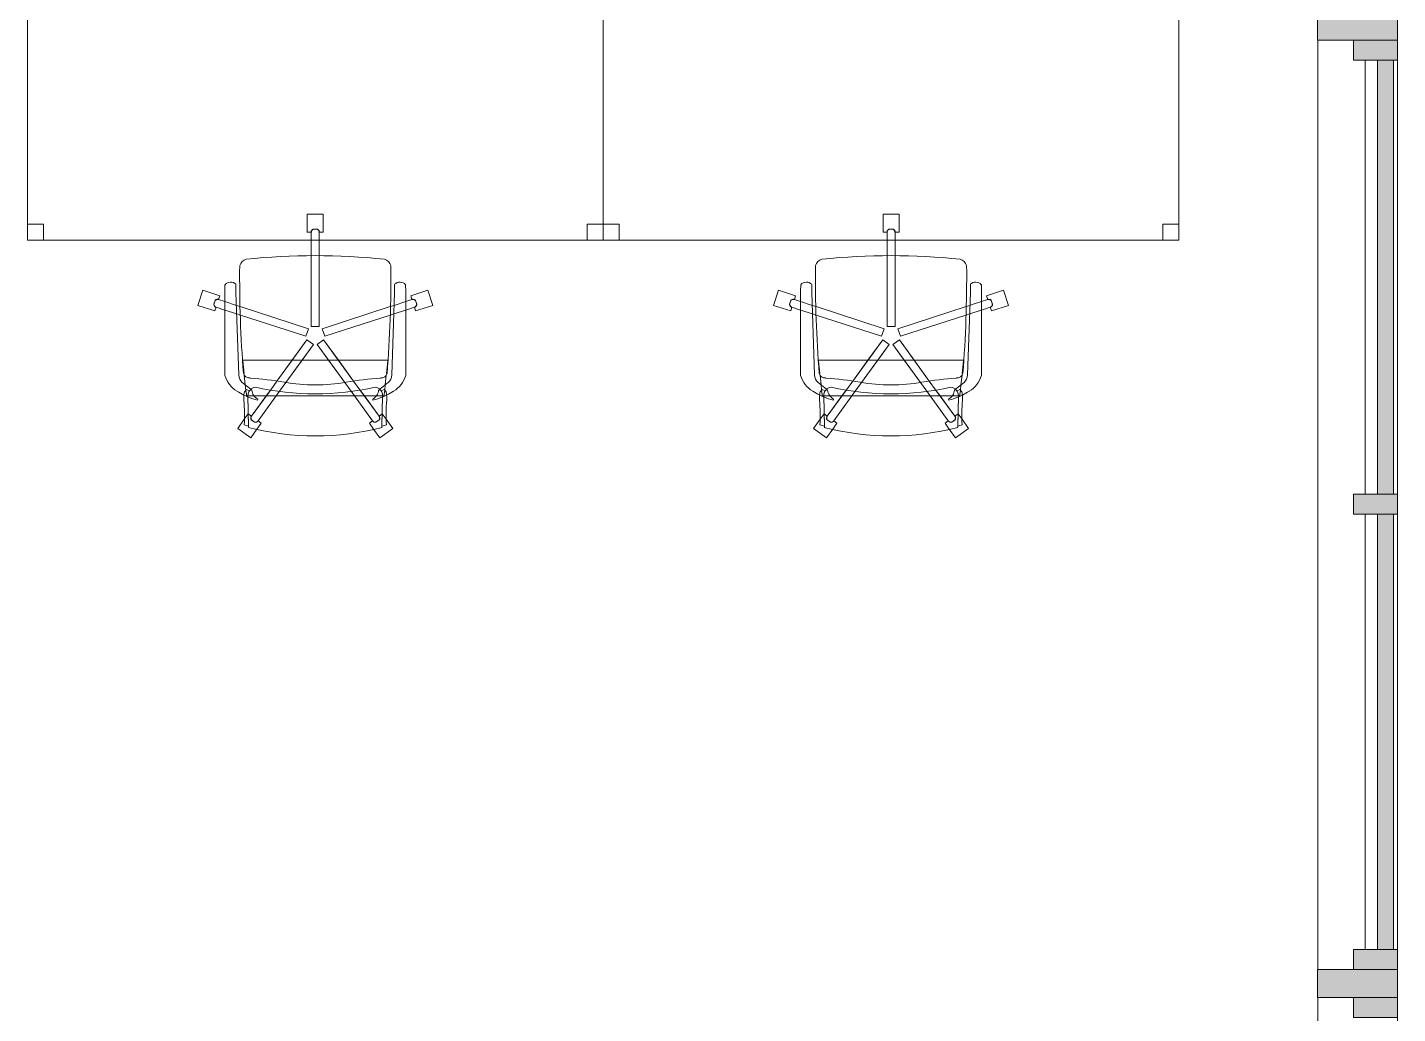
# Model space of a CAD drawing. Header units: inches. Extents: x 385 to 2249, y -1773 to -36.
# Drawn here: x 2018.1 to 2189.4, y -1050.6 to -927.3 of the extents above; entities that cross this region are included whole.
import ezdxf

# ---------------------------------------------------------------- set-up
doc = ezdxf.new("R2010")
doc.units = ezdxf.units.IN
doc.header["$MEASUREMENT"] = 0
for name, color, linetype, lineweight in [('A-DETL-THIN', 151, 'Continuous', 9), ('A-GLAZ-CURT', 52, 'Continuous', 13), ('A-GLAZ-CWMG', 51, 'Continuous', 13), ('A-WALL', 113, 'Continuous', 13), ('A-WALL-PATT', 111, 'Continuous', 13), ('I-FURN', 30, 'Continuous', 9)]:
    doc.layers.add(name, color=color, linetype=linetype, lineweight=lineweight)

# ---------------------------------------------------------------- blocks, each defined once
blk = doc.blocks.new('Rectangular Mullion - 2_5_ x 5_ rectangular-5103979-Level 6 POWER _ SIGNAL')
at = {"layer": 'A-GLAZ-CWMG', "lineweight": 9}
blk.add_hatch(color=7, dxfattribs=at).paths.add_polyline_path([(-2.5, 2.75), (-2.5, -2.75), (0, -2.75), (0, 2.75)], flags=0)
at = {"layer": 'A-GLAZ-CWMG', "color": 8, "lineweight": 20}
for p, q in [((0, 2.75), (-2.5, 2.75)), ((-2.5, 2.75), (-2.5, -2.75)), ((0, -2.75), (0, 2.75)), ((-2.5, -2.75), (0, -2.75))]:
    blk.add_line(p, q, dxfattribs=at)
blk = doc.blocks.new('System Panel - Glazed 2-5376064-Level 6 POWER _ SIGNAL')
at = {"layer": 'A-GLAZ-CURT', "lineweight": 9}
blk.add_hatch(color=7, dxfattribs=at).paths.add_polyline_path([(27.23, 2.25), (-27.23, 2.25), (-27.23, 0.25), (27.23, 0.25), (27.23, 2.14)], flags=0)
at = {"layer": 'A-GLAZ-CURT', "color": 8, "lineweight": 20}
for p, q in [((27.23, 2.25), (-27.23, 2.25)), ((-27.23, 2.25), (-27.23, 0.25)), ((27.23, 0.25), (27.23, 2.25)), ((-27.23, 0.25), (27.23, 0.25))]:
    blk.add_line(p, q, dxfattribs=at)
blk = doc.blocks.new('Rectangular Mullion - 2_5_ x 5_ rectangular-5103978-Level 6 POWER _ SIGNAL')
at = {"layer": 'A-GLAZ-CWMG', "lineweight": 9}
blk.add_hatch(color=7, dxfattribs=at).paths.add_polyline_path([(0, -2.75), (-2.5, -2.75), (-2.5, 2.75), (0, 2.75), (0, -2.25)], flags=0)
at = {"layer": 'A-GLAZ-CWMG', "color": 8, "lineweight": 20}
for p, q in [((-2.5, 2.75), (0, 2.75)), ((-2.5, -2.75), (-2.5, 2.75)), ((0, 2.75), (0, -2.75)), ((0, -2.75), (-2.5, -2.75))]:
    blk.add_line(p, q, dxfattribs=at)
blk = doc.blocks.new('System Panel - Glazed 2-5376243-Level 6 POWER _ SIGNAL')
at = {"layer": 'A-GLAZ-CURT', "lineweight": 9}
blk.add_hatch(color=7, dxfattribs=at).paths.add_polyline_path([(27.13, 0.25), (27.13, 2.25), (-27.13, 2.25), (-27.13, 0.25), (-18.14, 0.25)], flags=0)
at = {"layer": 'A-GLAZ-CURT', "color": 8, "lineweight": 20}
for p, q in [((27.13, 2.25), (-27.13, 2.25)), ((-27.13, 2.25), (-27.13, 0.25)), ((27.13, 0.25), (27.13, 2.25)), ((-27.13, 0.25), (27.13, 0.25))]:
    blk.add_line(p, q, dxfattribs=at)
blk = doc.blocks.new('Walls 76 - Walls 3-5131673-Level 6 POWER _ SIGNAL')
at = {"layer": 'A-WALL', "lineweight": 9}
for p, q in [((53.56, -1141.36), (53.56, -1257.57)), ((59.48, -1198.11), (59.48, -1143.86)), ((59.48, -1255.07), (59.48, -1200.61)), ((53.56, -1261.06), (53.56, -1361.88))]:
    blk.add_line(p, q, dxfattribs=at)
blk = doc.blocks.new('Rectangular Mullion - 2_5_ x 5_ rectangular-5376063-Level 6 POWER _ SIGNAL')
at = {"layer": 'A-GLAZ-CWMG', "lineweight": 9}
blk.add_line((2189.44, -988.14), (2189.44, -1042.6), dxfattribs=at)
blk = doc.blocks.new('Rectangular Mullion - 2_5_ x 5_ rectangular-5376242-Level 6 POWER _ SIGNAL')
at = {"layer": 'A-GLAZ-CWMG', "lineweight": 9}
blk.add_line((2189.44, -931.39), (2189.44, -985.64), dxfattribs=at)
blk = doc.blocks.new('Rectangular Table - Rectangular Table-5809076-Level 6 POWER _ SIGNAL')
at = {"layer": 'I-FURN'}
for p, q in [((-34, 18.13), (-36, 18.13)), ((-36, 18.13), (-36, 16.13)), ((-36, 16.13), (-36, 18.13)), ((-36, 18.13), (-34, 18.13)), ((36, 18.13), (-36, 18.13)), ((-36, 18.13), (-36, -18.13)), ((-36, -18.13), (-36, 18.13)), ((-36, 18.13), (36, 18.13)), ((-34, 16.13), (-34, 18.13)), ((-34, 18.13), (-34, 16.13)), ((34, 18.13), (34, 16.13)), ((36, 18.13), (34, 18.13)), ((34, 18.13), (36, 18.13)), ((34, 16.13), (34, 18.13)), ((36, 16.13), (36, 18.13)), ((36, 18.13), (36, 16.13)), ((36, -18.13), (36, 18.13)), ((36, 18.13), (36, -18.13)), ((-36, 16.13), (-34, 16.13)), ((-34, 16.13), (-36, 16.13)), ((34, 16.13), (36, 16.13)), ((36, 16.13), (34, 16.13)), ((-34, -16.13), (-36, -16.13)), ((-36, -16.13), (-36, -18.13)), ((-36, -18.13), (-36, -16.13)), ((-36, -16.13), (-34, -16.13)), ((-34, -18.13), (-34, -16.13)), ((-34, -16.13), (-34, -18.13)), ((36, -16.13), (34, -16.13)), ((34, -16.13), (34, -18.13)), ((34, -18.13), (34, -16.13)), ((34, -16.13), (36, -16.13)), ((36, -18.13), (36, -16.13)), ((36, -16.13), (36, -18.13)), ((-36, -18.13), (-34, -18.13)), ((-34, -18.13), (-36, -18.13)), ((-36, -18.13), (36, -18.13)), ((36, -18.13), (-36, -18.13)), ((34, -18.13), (36, -18.13)), ((36, -18.13), (34, -18.13))]:
    blk.add_line(p, q, dxfattribs=at)
blk = doc.blocks.new('F-Haworth_Chair_X99-Seminar - X99 Advanced Seminar Chair-V65-Level 6 POWER _ SIGNAL')
at = {"layer": 'I-FURN'}
for p, q in [((-8.08, 12.82), (-9.7, 11.65)), ((-8.08, 12.82), (-9.7, 11.65)), ((-7.29, 11.74), (-8.08, 12.82)), ((-7.29, 11.74), (-8.08, 12.82)), ((8.08, 12.82), (7.29, 11.74)), ((8.08, 12.82), (7.29, 11.74)), ((9.7, 11.65), (8.08, 12.82)), ((9.7, 11.65), (8.08, 12.82)), ((-9.7, 11.65), (-8.88, 10.52)), ((-9.7, 11.65), (-8.88, 10.52)), ((-8.88, 10.52), (-8.38, 9.83)), ((-8.88, 10.52), (-8.38, 9.83)), ((-8.34, 11.52), (-8.42, 7.57)), ((-8.42, 7.57), (-8.34, 11.37)), ((-8, 10.58), (-7.59, 10.88)), ((-8, 10.58), (-7.59, 10.88)), ((-7.59, 10.87), (-7.99, 10.57)), ((-7.59, 10.87), (-7.99, 10.57)), ((-6.76, 11), (-7.29, 11.74)), ((-6.76, 11), (-7.29, 11.74)), ((-4.9, 7.6), (-7.16, 10.71)), ((-4.47, 7.01), (-7.16, 10.71)), ((-7.15, 10.72), (-6.76, 11)), ((-7.15, 10.72), (-6.76, 11)), ((7.16, 10.71), (4.47, 7.01)), ((7.16, 10.71), (4.9, 7.6)), ((7.29, 11.74), (6.76, 11)), ((7.29, 11.74), (6.76, 11)), ((6.76, 11), (7.15, 10.72)), ((6.76, 11), (7.15, 10.72)), ((7.59, 10.88), (8, 10.58)), ((7.59, 10.88), (8, 10.58)), ((7.99, 10.57), (7.59, 10.87)), ((7.99, 10.57), (7.59, 10.87)), ((8.42, 7.57), (8.34, 11.52)), ((8.34, 11.37), (8.42, 7.57)), ((8.38, 9.83), (8.88, 10.52)), ((8.38, 9.83), (8.88, 10.52)), ((8.88, 10.52), (9.7, 11.65)), ((8.88, 10.52), (9.7, 11.65)), ((-8.38, 9.83), (-7.99, 10.11)), ((-8.38, 9.83), (-7.99, 10.11)), ((-7.97, 10.12), (-6.14, 7.6)), ((-7.97, 10.12), (-5.57, 6.82)), ((5.57, 6.82), (7.97, 10.12)), ((6.14, 7.6), (7.97, 10.12)), ((7.99, 10.11), (8.38, 9.83)), ((7.99, 10.11), (8.38, 9.83)), ((-8.68, 6.87), (-8.75, 6.22)), ((-8.62, 7.42), (-8.68, 6.87)), ((-8.6, 7.6), (-8.62, 7.43)), ((-8.61, 6.81), (-8.23, 6.95)), ((-8.49, 7.6), (-8.56, 7.6)), ((-7.65, 7.6), (-8.4, 7.6)), ((-8.03, 6.81), (-7.95, 6.87)), ((-6.14, 7.6), (-7.65, 7.6)), ((-7.18, 7.99), (-7.21, 8.13)), ((-4.9, 7.6), (-6.14, 7.6)), ((-6.14, 7.6), (-5.57, 6.82)), ((4.9, 7.6), (-4.9, 7.6)), ((-4.47, 7.01), (-4.9, 7.6)), ((-3.68, 5.91), (-4.47, 7.01)), ((-3.68, 5.91), (-4.47, 7.01)), ((4.47, 7.01), (3.68, 5.91)), ((4.47, 7.01), (3.68, 5.91)), ((4.9, 7.6), (4.47, 7.01)), ((6.14, 7.6), (4.9, 7.6)), ((5.57, 6.82), (6.14, 7.6)), ((7.65, 7.6), (6.14, 7.6)), ((7.21, 8.13), (7.18, 7.99)), ((8.07, 7.6), (7.65, 7.6)), ((7.95, 6.87), (8.03, 6.81)), ((8.4, 7.6), (8.09, 7.6)), ((8.23, 6.95), (8.61, 6.81)), ((8.56, 7.6), (8.49, 7.6)), ((8.62, 7.43), (8.6, 7.6)), ((8.68, 6.87), (8.62, 7.42)), ((8.75, 6.22), (8.68, 6.87)), ((-9.13, 5.92), (-8.07, 6.77)), ((-8.75, 6.22), (-8.88, 4.99)), ((-5.57, 6.82), (-4.79, 5.75)), ((-5.57, 6.82), (-4.79, 5.75)), ((-4.79, 5.75), (-2.89, 3.12)), ((-4.79, 5.75), (-1.04, 0.58)), ((-1.65, 3.12), (-3.68, 5.91)), ((-0.23, 1.17), (-3.68, 5.91)), ((3.68, 5.91), (0.23, 1.17)), ((1.04, 0.58), (4.79, 5.75)), ((3.68, 5.91), (1.65, 3.12)), ((2.89, 3.12), (4.79, 5.75)), ((4.79, 5.75), (5.57, 6.82)), ((4.79, 5.75), (5.57, 6.82)), ((8.07, 6.77), (9.13, 5.92)), ((8.88, 4.99), (8.75, 6.22)), ((-11.32, 5.06), (-11.32, -5.48)), ((-9.92, -5.36), (-9.57, 4.97)), ((-8.9, 4.8), (-9.07, 3.2)), ((-8.88, 4.99), (-8.89, 4.91)), ((8.89, 4.91), (8.88, 4.99)), ((9.07, 3.2), (8.9, 4.8)), ((9.57, 4.97), (9.92, -5.36)), ((11.32, -5.48), (11.32, 5.06)), ((-9.07, 3.2), (-9.07, 3.12)), ((-9.07, 3.12), (-2.89, 3.12)), ((-2.89, 3.12), (-1.65, 3.12)), ((-2.89, 3.12), (-1.04, 0.58)), ((-1.65, 3.12), (1.65, 3.12)), ((-0.23, 1.17), (-1.65, 3.12)), ((1.65, 3.12), (0.23, 1.17)), ((1.04, 0.58), (2.89, 3.12)), ((1.65, 3.12), (2.89, 3.12)), ((2.89, 3.12), (9.07, 3.12)), ((9.07, 3.12), (9.07, 3.2)), ((-1.18, 0.14), (-9.37, -2.52)), ((-1.18, 0.14), (-9.37, -2.52)), ((-0.87, -0.81), (-1.18, 0.14)), ((-0.87, -0.81), (-1.18, 0.14)), ((-1.04, 0.58), (-0.23, 1.17)), ((-1.04, 0.58), (-0.23, 1.17)), ((0.23, 1.17), (1.04, 0.58)), ((0.23, 1.17), (1.04, 0.58)), ((1.18, 0.14), (0.87, -0.81)), ((1.18, 0.14), (0.87, -0.81)), ((9.37, -2.52), (1.18, 0.14)), ((9.37, -2.52), (1.18, 0.14)), ((-9.38, -3.57), (-0.87, -0.81)), ((-9.38, -3.57), (-0.87, -0.81)), ((-0.5, -1.08), (-0.5, -9.91)), ((0.5, -1.08), (-0.5, -1.08)), ((-0.5, -1.08), (-0.5, -9.91)), ((0.5, -1.08), (-0.5, -1.08)), ((0.5, -9.91), (0.5, -1.08)), ((0.5, -9.91), (0.5, -1.08)), ((0.87, -0.81), (9.38, -3.57)), ((0.87, -0.81), (9.38, -3.57)), ((-12.55, -3.03), (-14.69, -3.72)), ((-12.55, -3.03), (-14.69, -3.72)), ((-12.4, -3.49), (-12.55, -3.03)), ((-12.4, -3.49), (-12.55, -3.03)), ((-11.32, -3.15), (-12.4, -3.5)), ((-11.32, -3.15), (-12.4, -3.5)), ((-9.83, -2.67), (-11.32, -3.15)), ((-9.83, -2.67), (-11.32, -3.15)), ((-9.37, -2.52), (-9.83, -2.67)), ((-9.37, -2.52), (-9.83, -2.67)), ((9.83, -2.67), (9.37, -2.52)), ((9.83, -2.67), (9.37, -2.52)), ((11.32, -3.15), (9.83, -2.67)), ((11.32, -3.15), (9.83, -2.67)), ((12.4, -3.5), (11.32, -3.15)), ((12.4, -3.5), (11.32, -3.15)), ((12.55, -3.03), (12.4, -3.49)), ((12.55, -3.03), (12.4, -3.49)), ((14.69, -3.72), (12.55, -3.03)), ((14.69, -3.72), (12.55, -3.03)), ((-14.69, -3.72), (-14.08, -5.62)), ((-14.69, -3.72), (-14.08, -5.62)), ((-14.08, -5.62), (-11.94, -4.93)), ((-14.08, -5.62), (-11.94, -4.93)), ((-12.53, -4.34), (-12.69, -3.85)), ((-12.53, -4.34), (-12.69, -3.85)), ((-12.68, -3.86), (-12.52, -4.33)), ((-12.68, -3.86), (-12.52, -4.33)), ((-12.09, -4.45), (-11.32, -4.21)), ((-12.09, -4.45), (-11.32, -4.21)), ((-11.94, -4.93), (-12.09, -4.47)), ((-11.94, -4.93), (-12.09, -4.47)), ((-11.32, -4.21), (-9.86, -3.73)), ((-11.32, -4.21), (-9.86, -3.73)), ((-9.86, -3.73), (-9.38, -3.57)), ((-9.86, -3.73), (-9.38, -3.57)), ((9.38, -3.57), (9.86, -3.73)), ((9.38, -3.57), (9.86, -3.73)), ((9.86, -3.73), (11.32, -4.21)), ((9.86, -3.73), (11.32, -4.21)), ((11.32, -4.21), (12.09, -4.45)), ((11.32, -4.21), (12.09, -4.45)), ((12.09, -4.47), (11.94, -4.93)), ((12.09, -4.47), (11.94, -4.93)), ((11.94, -4.93), (14.08, -5.62)), ((11.94, -4.93), (14.08, -5.62)), ((12.52, -4.33), (12.68, -3.86)), ((12.52, -4.33), (12.68, -3.86)), ((12.69, -3.85), (12.53, -4.34)), ((12.69, -3.85), (12.53, -4.34)), ((14.08, -5.62), (14.69, -3.72)), ((14.08, -5.62), (14.69, -3.72)), ((-11.32, -5.48), (-11.3, -6.32)), ((-9.92, -6.36), (-9.92, -5.36)), ((9.92, -5.36), (9.92, -6.36)), ((11.3, -6.32), (11.32, -5.48)), ((-0.5, -9.91), (-0.5, -11.87)), ((-0.5, -9.91), (-0.5, -11.87)), ((0.5, -11.87), (0.5, -9.91)), ((0.5, -11.87), (0.5, -9.91)), ((-0.5, -11.87), (-0.5, -12.88)), ((-0.5, -11.87), (-0.5, -12.88)), ((0.5, -12.88), (0.5, -11.87)), ((0.5, -12.88), (0.5, -11.87)), ((-0.52, -12.88), (-1, -12.88)), ((-1, -12.88), (-1, -15.13)), ((-0.52, -12.88), (-1, -12.88)), ((-1, -12.88), (-1, -15.13)), ((0.26, -13.26), (-0.26, -13.26)), ((0.26, -13.26), (-0.26, -13.26)), ((-0.25, -13.25), (0.25, -13.25)), ((-0.25, -13.25), (0.25, -13.25)), ((1, -12.88), (0.52, -12.88)), ((1, -12.88), (0.52, -12.88)), ((1, -15.13), (1, -12.88)), ((1, -15.13), (1, -12.88)), ((-1, -15.13), (1, -15.13)), ((-1, -15.13), (1, -15.13))]:
    blk.add_line(p, q, dxfattribs=at)
for centre, radius, start, end in [((0, -20.29), 32.89, 75.3075, 104.696), ((-36.06, 10.03), 27.2, 355.9857, 2.5118), ((0, -20.73), 33.17, 104.5766, 105.5522), ((-7.66, 10.36), 0.407, 147.1651, 216.8349), ((-7.66, 10.36), 0.407, 147.1651, 216.8349), ((-7.64, 10.36), 0.406, 148.6199, 216), ((-7.64, 10.36), 0.406, 162.0959, 175.5719), ((-7.64, 10.36), 0.406, 175.5719, 189.0479), ((-7.64, 10.36), 0.406, 189.0479, 202.524), ((-7.64, 10.36), 0.406, 148.6199, 162.0959), ((-7.48, 10.49), 0.407, 35.1651, 104.8349), ((-7.48, 10.49), 0.407, 63.033, 104.8349), ((-7.49, 10.47), 0.406, 36, 103.3801), ((-7.49, 10.47), 0.406, 36, 103.3801), ((-7.48, 10.49), 0.407, 35.1651, 63.033), ((7.48, 10.49), 0.407, 75.1651, 144.8349), ((7.48, 10.49), 0.407, 130.9009, 144.8349), ((7.49, 10.47), 0.406, 117.0479, 144), ((7.49, 10.47), 0.406, 130.524, 144), ((7.48, 10.49), 0.407, 116.967, 130.9009), ((7.49, 10.47), 0.406, 103.5719, 130.524), ((7.48, 10.49), 0.407, 103.033, 116.967), ((7.49, 10.47), 0.406, 76.6199, 117.0479), ((7.48, 10.49), 0.407, 89.0991, 103.033), ((7.49, 10.47), 0.406, 90.0959, 103.5719), ((7.48, 10.49), 0.407, 75.1651, 89.0991), ((7.49, 10.47), 0.406, 76.6199, 90.0959), ((7.64, 10.36), 0.406, 324, 31.3801), ((7.64, 10.36), 0.406, 324, 350.9521), ((7.66, 10.36), 0.407, 323.1651, 32.8349), ((7.64, 10.36), 0.406, 17.9041, 31.3801), ((7.66, 10.36), 0.407, 351.033, 32.8349), ((7.64, 10.36), 0.406, 4.4281, 17.9041), ((7.64, 10.36), 0.406, 350.9521, 4.4281), ((7.66, 10.36), 0.407, 337.0991, 351.033), ((0, -20.73), 33.17, 74.4478, 75.4234), ((36.06, 10.03), 27.2, 177.4882, 184.0143), ((-7.64, 10.36), 0.406, 202.524, 216), ((7.66, 10.36), 0.407, 323.1651, 337.0991), ((-7.87, 3.92), 3.63, 121.9522, 161.8211), ((-4.71, -1.15), 9.61, 116.0036, 121.9522), ((-5.2, 7.86), 3.74, 175.9857, 189.9064), ((-4.71, -1.15), 9.61, 113.5094, 116.0036), ((-8.28, 7.33), 0.613, 189.9064, 237.4573), ((-4.71, -1.15), 9.61, 112.927, 113.3607), ((-4.71, -1.15), 9.61, 105.0666, 112.7369), ((-7.37, 7.55), 1.05, 178.8214, 214.7998), ((-7.37, 7.55), 1.05, 178.8214, 264.0446), ((-6.55, 6.76), 1.38, 160.4467, 174.9122), ((-6.55, 6.76), 1.38, 147.5752, 160.4467), ((-6.55, 6.76), 1.38, 117.0503, 145.9813), ((0, -26.49), 33.83, 77.2285, 102.7715), ((6.55, 6.76), 1.38, 34.0187, 62.9497), ((4.71, -1.15), 9.61, 67.2631, 74.9334), ((7.37, 7.55), 1.05, 275.9554, 1.1786), ((6.55, 6.76), 1.38, 5.0878, 32.4248), ((7.37, 7.55), 1.05, 325.2002, 1.1786), ((4.71, -1.15), 9.61, 66.6393, 67.073), ((4.71, -1.15), 9.61, 63.9964, 66.4906), ((8.28, 7.33), 0.613, 302.5427, 350.0936), ((5.2, 7.86), 3.74, 350.0936, 4.0143), ((4.71, -1.15), 9.61, 58.0478, 63.9964), ((7.87, 3.92), 3.63, 18.1789, 58.0478), ((-8.18, 4.9), 1.39, 132.8922, 177.1987), ((-8.24, 4.59), 0.763, 84.2338, 165.7662), ((-11.32, 48.08), 42.84, 274.2301, 280.0233), ((0, -15.97), 22.19, 79.9767, 100.0233), ((11.32, 48.08), 42.84, 259.9767, 265.7699), ((8.24, 4.59), 0.763, 14.2338, 95.7662), ((8.18, 4.9), 1.39, 2.8013, 47.1078), ((144.06, -7.32), 153.52, 175.4787, 180.5251), ((-144.06, -7.32), 153.52, 359.4749, 4.5213), ((-12.28, -3.88), 0.407, 107.1651, 176.8349), ((-12.28, -3.88), 0.407, 135.033, 176.8349), ((-12.27, -3.89), 0.406, 108, 175.3801), ((-12.27, -3.89), 0.406, 161.9041, 175.3801), ((-12.27, -3.89), 0.406, 121.476, 161.9041), ((-12.28, -3.88), 0.407, 107.1651, 135.033), ((-12.22, -4.09), 0.407, 219.1651, 233.0991), ((-12.22, -4.09), 0.407, 219.1651, 288.8349), ((-12.22, -4.07), 0.406, 220.6199, 274.524), ((-12.22, -4.07), 0.406, 220.6199, 288), ((-12.27, -3.89), 0.406, 108, 121.476), ((-12.22, -4.09), 0.407, 233.0991, 274.9009), ((-12.22, -4.07), 0.406, 274.524, 288), ((-12.22, -4.09), 0.407, 274.9009, 288.8349), ((12.22, -4.07), 0.406, 252, 319.3801), ((12.22, -4.09), 0.407, 251.1651, 320.8349), ((12.22, -4.07), 0.406, 252, 265.476), ((12.22, -4.09), 0.407, 251.1651, 265.0991), ((12.22, -4.07), 0.406, 265.476, 305.9041), ((12.22, -4.09), 0.407, 265.0991, 292.967), ((12.22, -4.09), 0.407, 292.967, 306.9009), ((12.28, -3.88), 0.407, 58.9009, 72.8349), ((12.28, -3.88), 0.407, 3.1651, 72.8349), ((12.27, -3.89), 0.406, 45.0479, 72), ((12.27, -3.89), 0.406, 4.6199, 72), ((12.22, -4.07), 0.406, 305.9041, 319.3801), ((12.22, -4.09), 0.407, 306.9009, 320.8349), ((12.28, -3.88), 0.407, 44.967, 58.9009), ((12.27, -3.89), 0.406, 4.6199, 45.0479), ((12.28, -3.88), 0.407, 3.1651, 44.967), ((-10.58, -5.68), 0.956, 221.8901, 314.1099), ((10.58, -5.68), 0.956, 225.8901, 318.1099), ((-8.21, -8.28), 1.31, 200.0433, 249.9567), ((0, 75.01), 84.96, 264.1475, 275.8525), ((8.21, -8.28), 1.31, 290.0433, 339.9567), ((-0.11, -12.88), 0.407, 179.1651, 248.8349), ((-0.11, -12.88), 0.407, 179.1651, 234.9009), ((-0.09, -12.88), 0.406, 180, 193.476), ((-0.09, -12.88), 0.406, 180, 247.3801), ((-0.09, -12.88), 0.406, 193.476, 206.9521), ((-0.09, -12.88), 0.406, 206.9521, 233.9041), ((-0.11, -12.88), 0.407, 234.9009, 248.8349), ((-0.09, -12.88), 0.406, 233.9041, 247.3801), ((0.09, -12.88), 0.406, 292.6199, 360), ((0.09, -12.88), 0.406, 292.6199, 306.0959), ((0.11, -12.88), 0.407, 291.1651, 0.8349), ((0.11, -12.88), 0.407, 291.1651, 319.033), ((0.09, -12.88), 0.406, 306.0959, 346.524), ((0.11, -12.88), 0.407, 319.033, 346.9009), ((0.09, -12.88), 0.406, 346.524, 360), ((0.11, -12.88), 0.407, 346.9009, 0.8349)]:
    blk.add_arc(centre, radius, start, end, dxfattribs=at)
blk = doc.blocks.new('F-Haworth_Chair_X99-Seminar - X99 Advanced Seminar Chair-V69-Level 6 POWER _ SIGNAL')
at = {"layer": 'I-FURN'}
for p, q in [((-8.08, 12.82), (-9.7, 11.65)), ((-8.08, 12.82), (-9.7, 11.65)), ((-7.29, 11.74), (-8.08, 12.82)), ((-7.29, 11.74), (-8.08, 12.82)), ((8.08, 12.82), (7.29, 11.74)), ((8.08, 12.82), (7.29, 11.74)), ((9.7, 11.65), (8.08, 12.82)), ((9.7, 11.65), (8.08, 12.82)), ((-9.7, 11.65), (-8.88, 10.52)), ((-9.7, 11.65), (-8.88, 10.52)), ((-8.88, 10.52), (-8.38, 9.83)), ((-8.88, 10.52), (-8.38, 9.83)), ((-8.34, 11.52), (-8.42, 7.57)), ((-8.42, 7.57), (-8.34, 11.37)), ((-8, 10.58), (-7.59, 10.88)), ((-8, 10.58), (-7.59, 10.88)), ((-7.59, 10.87), (-7.99, 10.57)), ((-7.59, 10.87), (-7.99, 10.57)), ((-6.76, 11), (-7.29, 11.74)), ((-6.76, 11), (-7.29, 11.74)), ((-4.9, 7.6), (-7.16, 10.71)), ((-4.47, 7.01), (-7.16, 10.71)), ((-7.15, 10.72), (-6.76, 11)), ((-7.15, 10.72), (-6.76, 11)), ((7.16, 10.71), (4.47, 7.01)), ((7.16, 10.71), (4.9, 7.6)), ((7.29, 11.74), (6.76, 11)), ((7.29, 11.74), (6.76, 11)), ((6.76, 11), (7.15, 10.72)), ((6.76, 11), (7.15, 10.72)), ((7.59, 10.88), (8, 10.58)), ((7.59, 10.88), (8, 10.58)), ((7.99, 10.57), (7.59, 10.87)), ((7.99, 10.57), (7.59, 10.87)), ((8.42, 7.57), (8.34, 11.52)), ((8.34, 11.37), (8.42, 7.57)), ((8.38, 9.83), (8.88, 10.52)), ((8.38, 9.83), (8.88, 10.52)), ((8.88, 10.52), (9.7, 11.65)), ((8.88, 10.52), (9.7, 11.65)), ((-8.38, 9.83), (-7.99, 10.11)), ((-8.38, 9.83), (-7.99, 10.11)), ((-7.97, 10.12), (-6.14, 7.6)), ((-7.97, 10.12), (-5.57, 6.82)), ((5.57, 6.82), (7.97, 10.12)), ((6.14, 7.6), (7.97, 10.12)), ((7.99, 10.11), (8.38, 9.83)), ((7.99, 10.11), (8.38, 9.83)), ((-8.68, 6.87), (-8.75, 6.22)), ((-8.62, 7.42), (-8.68, 6.87)), ((-8.6, 7.6), (-8.62, 7.43)), ((-8.61, 6.81), (-8.23, 6.95)), ((-8.49, 7.6), (-8.56, 7.6)), ((-7.65, 7.6), (-8.4, 7.6)), ((-8.03, 6.81), (-7.95, 6.87)), ((-6.14, 7.6), (-7.65, 7.6)), ((-7.18, 7.99), (-7.21, 8.13)), ((-4.9, 7.6), (-6.14, 7.6)), ((-6.14, 7.6), (-5.57, 6.82)), ((4.9, 7.6), (-4.9, 7.6)), ((-4.47, 7.01), (-4.9, 7.6)), ((-3.68, 5.91), (-4.47, 7.01)), ((-3.68, 5.91), (-4.47, 7.01)), ((4.47, 7.01), (3.68, 5.91)), ((4.47, 7.01), (3.68, 5.91)), ((4.9, 7.6), (4.47, 7.01)), ((6.14, 7.6), (4.9, 7.6)), ((5.57, 6.82), (6.14, 7.6)), ((7.65, 7.6), (6.14, 7.6)), ((7.21, 8.13), (7.18, 7.99)), ((8.4, 7.6), (7.65, 7.6)), ((7.95, 6.87), (8.03, 6.81)), ((8.23, 6.95), (8.61, 6.81)), ((8.56, 7.6), (8.49, 7.6)), ((8.62, 7.43), (8.6, 7.6)), ((8.68, 6.87), (8.62, 7.42)), ((8.75, 6.22), (8.68, 6.87)), ((-9.13, 5.92), (-8.07, 6.77)), ((-8.75, 6.22), (-8.88, 4.99)), ((-5.57, 6.82), (-4.79, 5.75)), ((-5.57, 6.82), (-4.79, 5.75)), ((-4.79, 5.75), (-2.89, 3.12)), ((-4.79, 5.75), (-1.04, 0.58)), ((-1.65, 3.12), (-3.68, 5.91)), ((-0.23, 1.17), (-3.68, 5.91)), ((3.68, 5.91), (0.23, 1.17)), ((1.04, 0.58), (4.79, 5.75)), ((3.68, 5.91), (1.65, 3.12)), ((2.89, 3.12), (4.79, 5.75)), ((4.79, 5.75), (5.57, 6.82)), ((4.79, 5.75), (5.57, 6.82)), ((8.07, 6.77), (9.13, 5.92)), ((8.88, 4.99), (8.75, 6.22)), ((-11.32, 5.06), (-11.32, -5.48)), ((-9.92, -5.36), (-9.57, 4.97)), ((-8.9, 4.8), (-9.07, 3.2)), ((-8.88, 4.99), (-8.89, 4.91)), ((8.89, 4.91), (8.88, 4.99)), ((9.07, 3.2), (8.9, 4.8)), ((9.57, 4.97), (9.92, -5.36)), ((11.32, -5.48), (11.32, 5.06)), ((-9.07, 3.2), (-9.07, 3.12)), ((-9.07, 3.12), (-2.89, 3.12)), ((-2.89, 3.12), (-2.61, 3.12)), ((-2.89, 3.12), (-1.04, 0.58)), ((-2.58, 3.12), (-1.65, 3.12)), ((-1.65, 3.12), (1.65, 3.12)), ((-0.23, 1.17), (-1.65, 3.12)), ((1.65, 3.12), (0.23, 1.17)), ((1.04, 0.58), (2.89, 3.12)), ((1.65, 3.12), (2.89, 3.12)), ((2.89, 3.12), (9.07, 3.12)), ((9.07, 3.12), (9.07, 3.2)), ((-1.18, 0.14), (-9.37, -2.52)), ((-1.18, 0.14), (-9.37, -2.52)), ((-0.87, -0.81), (-1.18, 0.14)), ((-0.87, -0.81), (-1.18, 0.14)), ((-1.04, 0.58), (-0.23, 1.17)), ((-1.04, 0.58), (-0.23, 1.17)), ((0.23, 1.17), (1.04, 0.58)), ((0.23, 1.17), (1.04, 0.58)), ((1.18, 0.14), (0.87, -0.81)), ((1.18, 0.14), (0.87, -0.81)), ((9.37, -2.52), (1.18, 0.14)), ((9.37, -2.52), (1.18, 0.14)), ((-9.38, -3.57), (-0.87, -0.81)), ((-9.38, -3.57), (-0.87, -0.81)), ((-0.5, -1.08), (-0.5, -9.91)), ((0.5, -1.08), (-0.5, -1.08)), ((-0.5, -1.08), (-0.5, -9.91)), ((0.5, -1.08), (-0.5, -1.08)), ((0.5, -9.91), (0.5, -1.08)), ((0.5, -9.91), (0.5, -1.08)), ((0.87, -0.81), (9.38, -3.57)), ((0.87, -0.81), (9.38, -3.57)), ((-12.55, -3.03), (-14.69, -3.72)), ((-12.55, -3.03), (-14.69, -3.72)), ((-12.4, -3.49), (-12.55, -3.03)), ((-12.4, -3.49), (-12.55, -3.03)), ((-11.32, -3.15), (-12.4, -3.5)), ((-11.32, -3.15), (-12.4, -3.5)), ((-9.83, -2.67), (-11.32, -3.15)), ((-9.83, -2.67), (-11.32, -3.15)), ((-9.37, -2.52), (-9.83, -2.67)), ((-9.37, -2.52), (-9.83, -2.67)), ((9.83, -2.67), (9.37, -2.52)), ((9.83, -2.67), (9.37, -2.52)), ((11.32, -3.15), (9.83, -2.67)), ((11.32, -3.15), (9.83, -2.67)), ((12.4, -3.5), (11.32, -3.15)), ((12.4, -3.5), (11.32, -3.15)), ((12.55, -3.03), (12.4, -3.49)), ((12.55, -3.03), (12.4, -3.49)), ((14.69, -3.72), (12.55, -3.03)), ((14.69, -3.72), (12.55, -3.03)), ((-14.69, -3.72), (-14.08, -5.62)), ((-14.69, -3.72), (-14.08, -5.62)), ((-14.08, -5.62), (-11.94, -4.93)), ((-14.08, -5.62), (-11.94, -4.93)), ((-12.53, -4.34), (-12.69, -3.85)), ((-12.53, -4.34), (-12.69, -3.85)), ((-12.68, -3.86), (-12.52, -4.33)), ((-12.68, -3.86), (-12.52, -4.33)), ((-12.09, -4.45), (-11.32, -4.21)), ((-12.09, -4.45), (-11.32, -4.21)), ((-11.94, -4.93), (-12.09, -4.47)), ((-11.94, -4.93), (-12.09, -4.47)), ((-11.32, -4.21), (-10.13, -3.82)), ((-11.32, -4.21), (-10.13, -3.82)), ((-10.13, -3.82), (-9.86, -3.73)), ((-10.13, -3.82), (-9.86, -3.73)), ((-9.86, -3.73), (-9.38, -3.57)), ((-9.86, -3.73), (-9.38, -3.57)), ((9.38, -3.57), (9.86, -3.73)), ((9.38, -3.57), (9.86, -3.73)), ((9.86, -3.73), (11.32, -4.21)), ((9.86, -3.73), (11.32, -4.21)), ((11.32, -4.21), (12.09, -4.45)), ((11.32, -4.21), (12.09, -4.45)), ((12.09, -4.47), (11.94, -4.93)), ((12.09, -4.47), (11.94, -4.93)), ((11.94, -4.93), (14.08, -5.62)), ((11.94, -4.93), (14.08, -5.62)), ((12.52, -4.33), (12.68, -3.86)), ((12.52, -4.33), (12.68, -3.86)), ((12.69, -3.85), (12.53, -4.34)), ((12.69, -3.85), (12.53, -4.34)), ((14.08, -5.62), (14.69, -3.72)), ((14.08, -5.62), (14.69, -3.72)), ((-11.32, -5.48), (-11.3, -6.32)), ((-9.92, -6.36), (-9.92, -5.36)), ((9.92, -5.36), (9.92, -6.36)), ((11.3, -6.32), (11.32, -5.48)), ((-0.5, -9.91), (-0.5, -11.87)), ((-0.5, -9.91), (-0.5, -11.87)), ((0.5, -11.87), (0.5, -9.91)), ((0.5, -11.87), (0.5, -9.91)), ((-0.5, -11.87), (-0.5, -12.88)), ((-0.5, -11.87), (-0.5, -12.88)), ((0.5, -12.88), (0.5, -11.87)), ((0.5, -12.88), (0.5, -11.87)), ((-0.52, -12.88), (-1, -12.88)), ((-1, -12.88), (-1, -15.13)), ((-0.52, -12.88), (-1, -12.88)), ((-1, -12.88), (-1, -15.13)), ((0.26, -13.26), (-0.26, -13.26)), ((0.26, -13.26), (-0.26, -13.26)), ((-0.25, -13.25), (0.25, -13.25)), ((-0.25, -13.25), (0.25, -13.25)), ((1, -12.88), (0.52, -12.88)), ((1, -12.88), (0.52, -12.88)), ((1, -15.13), (1, -12.88)), ((1, -15.13), (1, -12.88)), ((-1, -15.13), (1, -15.13)), ((-1, -15.13), (1, -15.13))]:
    blk.add_line(p, q, dxfattribs=at)
for centre, radius, start, end in [((0, -20.29), 32.89, 75.3075, 104.696), ((-36.06, 10.03), 27.2, 355.9857, 2.5118), ((0, -20.73), 33.17, 104.5766, 105.5522), ((-7.66, 10.36), 0.407, 147.1651, 216.8349), ((-7.66, 10.36), 0.407, 147.1651, 216.8349), ((-7.64, 10.36), 0.406, 148.6199, 216), ((-7.64, 10.36), 0.406, 148.6199, 216), ((-7.48, 10.49), 0.407, 35.1651, 104.8349), ((-7.48, 10.49), 0.407, 35.1651, 104.8349), ((-7.49, 10.47), 0.406, 89.9041, 103.3801), ((-7.49, 10.47), 0.406, 36, 103.3801), ((-7.49, 10.47), 0.406, 62.9521, 89.9041), ((-7.49, 10.47), 0.406, 36, 62.9521), ((7.48, 10.49), 0.407, 75.1651, 144.8349), ((7.48, 10.49), 0.407, 75.1651, 144.8349), ((7.49, 10.47), 0.406, 117.0479, 144), ((7.49, 10.47), 0.406, 117.0479, 144), ((7.49, 10.47), 0.406, 76.6199, 117.0479), ((7.49, 10.47), 0.406, 90.0959, 117.0479), ((7.49, 10.47), 0.406, 76.6199, 90.0959), ((7.64, 10.36), 0.406, 324, 17.9041), ((7.66, 10.36), 0.407, 323.1651, 32.8349), ((7.66, 10.36), 0.407, 323.1651, 32.8349), ((7.64, 10.36), 0.406, 17.9041, 31.3801), ((7.64, 10.36), 0.406, 337.476, 31.3801), ((0, -20.73), 33.17, 74.4478, 75.4234), ((36.06, 10.03), 27.2, 177.4882, 184.0143), ((7.64, 10.36), 0.406, 324, 337.476), ((-7.87, 3.92), 3.63, 121.9522, 161.8211), ((-4.71, -1.15), 9.61, 116.0036, 121.9522), ((-5.2, 7.86), 3.74, 175.9857, 189.9064), ((-4.71, -1.15), 9.61, 113.5094, 116.0036), ((-8.28, 7.33), 0.613, 189.9064, 237.4573), ((-4.71, -1.15), 9.61, 112.927, 113.3607), ((-4.71, -1.15), 9.61, 105.0666, 112.7369), ((-7.37, 7.55), 1.05, 178.8214, 214.7998), ((-7.37, 7.55), 1.05, 178.8214, 264.0446), ((-6.55, 6.76), 1.38, 147.5752, 174.9122), ((-6.55, 6.76), 1.38, 117.0503, 145.9813), ((0, -26.49), 33.83, 77.2285, 102.7715), ((6.55, 6.76), 1.38, 34.0187, 62.9497), ((4.71, -1.15), 9.61, 67.2631, 74.9334), ((7.37, 7.55), 1.05, 275.9554, 1.1786), ((6.55, 6.76), 1.38, 5.0878, 32.4248), ((7.37, 7.55), 1.05, 325.2002, 1.1786), ((4.71, -1.15), 9.61, 66.6393, 67.073), ((4.71, -1.15), 9.61, 63.9964, 66.4906), ((8.28, 7.33), 0.613, 302.5427, 350.0936), ((5.2, 7.86), 3.74, 350.0936, 4.0143), ((4.71, -1.15), 9.61, 58.0478, 63.9964), ((7.87, 3.92), 3.63, 18.1789, 58.0478), ((-8.18, 4.9), 1.39, 132.8922, 177.1987), ((-8.24, 4.59), 0.763, 84.2338, 165.7662), ((-11.32, 48.08), 42.84, 274.2301, 280.0233), ((0, -15.97), 22.19, 79.9767, 100.0233), ((11.32, 48.08), 42.84, 259.9767, 265.7699), ((8.24, 4.59), 0.763, 14.2338, 95.7662), ((8.18, 4.9), 1.39, 2.8013, 47.1078), ((144.06, -7.32), 153.52, 175.4787, 180.5251), ((-144.06, -7.32), 153.52, 359.4749, 4.5213), ((-12.28, -3.88), 0.407, 107.1651, 176.8349), ((-12.28, -3.88), 0.407, 162.9009, 176.8349), ((-12.27, -3.89), 0.406, 108, 175.3801), ((-12.27, -3.89), 0.406, 161.9041, 175.3801), ((-12.28, -3.88), 0.407, 148.967, 162.9009), ((-12.27, -3.89), 0.406, 121.476, 161.9041), ((-12.28, -3.88), 0.407, 107.1651, 148.967), ((-12.22, -4.09), 0.407, 219.1651, 233.0991), ((-12.22, -4.09), 0.407, 219.1651, 288.8349), ((-12.22, -4.07), 0.406, 220.6199, 274.524), ((-12.22, -4.07), 0.406, 220.6199, 288), ((-12.27, -3.89), 0.406, 108, 121.476), ((-12.22, -4.09), 0.407, 233.0991, 247.033), ((-12.22, -4.09), 0.407, 247.033, 288.8349), ((-12.22, -4.07), 0.406, 274.524, 288), ((12.22, -4.07), 0.406, 252, 319.3801), ((12.22, -4.09), 0.407, 251.1651, 320.8349), ((12.22, -4.09), 0.407, 251.1651, 306.9009), ((12.22, -4.07), 0.406, 252, 265.476), ((12.22, -4.07), 0.406, 265.476, 300.2515), ((12.28, -3.88), 0.407, 58.9009, 72.8349), ((12.28, -3.88), 0.407, 3.1651, 72.8349), ((12.27, -3.89), 0.406, 68.9118, 72), ((12.27, -3.89), 0.406, 4.6199, 72), ((12.27, -3.89), 0.406, 58.524, 68.9118), ((12.22, -4.07), 0.406, 300.2515, 305.9041), ((12.22, -4.07), 0.406, 305.9041, 319.3801), ((12.22, -4.09), 0.407, 306.9009, 320.8349), ((12.28, -3.88), 0.407, 44.967, 58.9009), ((12.27, -3.89), 0.406, 45.0479, 58.524), ((12.27, -3.89), 0.406, 4.6199, 45.0479), ((12.28, -3.88), 0.407, 3.1651, 44.967), ((-10.58, -5.68), 0.956, 221.8901, 314.1099), ((10.58, -5.68), 0.956, 225.8901, 318.1099), ((-8.21, -8.28), 1.31, 200.0433, 249.9567), ((0, 75.01), 84.96, 264.1475, 275.8525), ((8.21, -8.28), 1.31, 290.0433, 339.9567), ((-0.11, -12.88), 0.407, 179.1651, 248.8349), ((-0.11, -12.88), 0.407, 179.1651, 193.0991), ((-0.11, -12.88), 0.407, 193.0991, 234.9009), ((-0.09, -12.88), 0.406, 180, 193.476), ((-0.09, -12.88), 0.406, 180, 193.476), ((-0.09, -12.88), 0.406, 193.476, 233.9041), ((-0.09, -12.88), 0.406, 193.476, 206.9521), ((-0.09, -12.88), 0.406, 206.9521, 220.4281), ((-0.09, -12.88), 0.406, 220.4281, 233.9041), ((-0.11, -12.88), 0.407, 234.9009, 248.8349), ((-0.09, -12.88), 0.406, 233.9041, 247.3801), ((-0.09, -12.88), 0.406, 233.9041, 247.3801), ((0.09, -12.88), 0.406, 292.6199, 360), ((0.09, -12.88), 0.406, 292.6199, 306.0959), ((0.11, -12.88), 0.407, 291.1651, 0.8349), ((0.11, -12.88), 0.407, 291.1651, 319.033), ((0.09, -12.88), 0.406, 306.0959, 346.524), ((0.11, -12.88), 0.407, 319.033, 0.8349), ((0.09, -12.88), 0.406, 346.524, 360)]:
    blk.add_arc(centre, radius, start, end, dxfattribs=at)

msp = doc.modelspace()

# ---------------------------------------------------------------- hatches: boundary and pattern name
at = {"layer": 'A-WALL-PATT', "lineweight": 9}
h = msp.add_hatch(color=7, dxfattribs=at)
h.paths.add_polyline_path([(2188.83, -1719.89), (2189.44, -1719.89), (2189.44, -1707.89), (2184.99, -1707.89), (2184.99, -1719.89), (2185.37, -1719.89)], flags=0)
h.paths.add_polyline_path([(2185.37, -1571.67), (2189.44, -1571.67), (2189.44, -1568.45), (2179.44, -1568.45), (2179.45, -1571.67)], flags=0)
h.paths.add_polyline_path([(2185.49, -1441.39), (2189.44, -1441.39), (2189.44, -1437.89), (2179.44, -1437.89), (2179.45, -1441.39), (2185.37, -1441.39)], flags=0)
h.paths.add_polyline_path([(2179.45, -1048.6), (2189.44, -1048.6), (2189.44, -1045.1), (2179.44, -1045.1), (2179.44, -1048.6)], flags=0)
h.paths.add_polyline_path([(2179.45, -928.89), (2189.44, -928.89), (2189.44, -925.39), (2179.44, -925.39), (2179.44, -928.89)], flags=0)

# ---------------------------------------------------------------- linework, layer by layer
at = {"layer": 'A-DETL-THIN'}
msp.add_line((2189.44, -1568.17), (2189.44, -788.07), dxfattribs=at)
at = {"layer": 'A-WALL', "color": 8, "lineweight": 20}
for p, q in [((2179.44, -925.39), (2179.44, -928.89)), ((2189.44, -928.89), (2189.44, -925.39)), ((2179.44, -928.89), (2189.44, -928.89)), ((2189.44, -1045.1), (2179.44, -1045.1)), ((2179.44, -1045.1), (2179.44, -1048.6)), ((2189.44, -1048.6), (2189.44, -1045.1)), ((2179.44, -1048.6), (2189.44, -1048.6))]:
    msp.add_line(p, q, dxfattribs=at)

# ---------------------------------------------------------------- block references
at = {"layer": 'A-GLAZ-CURT', "lineweight": 9, "rotation": 269.9999999999988}
for name, p in [('System Panel - Glazed 2-5376243-Level 6 POWER _ SIGNAL', (2186.69, -958.52)), ('System Panel - Glazed 2-5376064-Level 6 POWER _ SIGNAL', (2186.69, -1015.37))]:
    msp.add_blockref(name, p, dxfattribs=at)
at = {"layer": 'A-GLAZ-CWMG', "lineweight": 9, "rotation": 89.9999999999988}
for p in [(2186.69, -928.89), (2186.69, -985.64), (2186.69, -1048.6)]:
    msp.add_blockref('Rectangular Mullion - 2_5_ x 5_ rectangular-5103979-Level 6 POWER _ SIGNAL', p, dxfattribs=at)
at = {"layer": 'A-GLAZ-CWMG', "lineweight": 9}
for name in ['Rectangular Mullion - 2_5_ x 5_ rectangular-5376242-Level 6 POWER _ SIGNAL', 'Rectangular Mullion - 2_5_ x 5_ rectangular-5376063-Level 6 POWER _ SIGNAL']:
    msp.add_blockref(name, (0, 0), dxfattribs=at)
at = {"layer": 'A-GLAZ-CWMG', "lineweight": 9, "extrusion": (0, 0, -1), "rotation": 270.0000000000012}
msp.add_blockref('Rectangular Mullion - 2_5_ x 5_ rectangular-5103978-Level 6 POWER _ SIGNAL', (-2186.69, -1045.1), dxfattribs=at)
at = {"layer": 'A-WALL', "lineweight": 9}
msp.add_blockref('Walls 76 - Walls 3-5131673-Level 6 POWER _ SIGNAL', (2125.89, 212.47), dxfattribs=at)
at = {"layer": 'I-FURN', "rotation": 180}
for name, p in [('Rectangular Table - Rectangular Table-5809076-Level 6 POWER _ SIGNAL', (2054.09, -935.77)), ('Rectangular Table - Rectangular Table-5809076-Level 6 POWER _ SIGNAL', (2126.09, -935.77)), ('F-Haworth_Chair_X99-Seminar - X99 Advanced Seminar Chair-V65-Level 6 POWER _ SIGNAL', (2054.09, -965.77)), ('F-Haworth_Chair_X99-Seminar - X99 Advanced Seminar Chair-V69-Level 6 POWER _ SIGNAL', (2126.09, -965.77))]:
    msp.add_blockref(name, p, dxfattribs=at)

doc.saveas('drawing.dxf')
